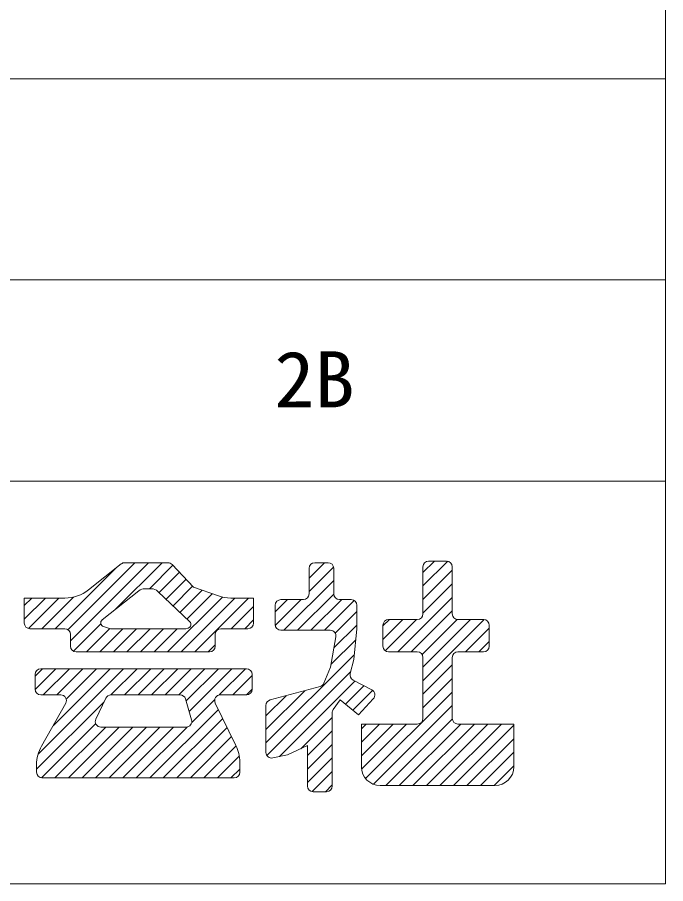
# Model space of a CAD drawing. Units: millimetres, scale not verified. Extents: x -190 to 190, y -305 to 303.
# Drawn here: x 93.4 to 190, y -304.8 to -175.6 of the extents above; entities that cross this region are included whole.
import ezdxf
from ezdxf.enums import TextEntityAlignment as Align

# ---------------------------------------------------------------- set-up
doc = ezdxf.new("R2010")
doc.units = ezdxf.units.MM
doc.header["$LTSCALE"] = 0.5
for name, color, linetype, lineweight in [('0-1_図面枠', 5, 'Continuous', 18), ('0-2_形状', 7, 'Continuous', 18), ('0-4_GREEN', 7, 'Continuous', 18)]:
    doc.layers.add(name, color=color, linetype=linetype, lineweight=lineweight)
doc.styles.add('ＭＳ ゴシック', font='')
doc.styles.get('ＭＳ ゴシック').set_extended_font_data('MS Gothic')

msp = doc.modelspace()

# ---------------------------------------------------------------- linework, layer by layer
at = {"layer": '0-1_図面枠'}
msp.add_lwpolyline([(-190.0007, -304.7643), (189.9993, -304.7643), (189.9993, 249.2357), (-190.0007, 249.2357)], close=True, dxfattribs=at)
at = {"layer": '0-2_形状'}
for p, q in [((-190.0007, -184.7643), (189.9993, -184.7643)), ((-190.0007, -214.7643), (189.9993, -214.7643)), ((-190.0007, -244.7643), (189.9993, -244.7643))]:
    msp.add_line(p, q, dxfattribs=at)
at = {"layer": '0-4_GREEN'}
for p, q in [((100.9549, -266.9009), (110.948, -256.9079)), ((101.3347, -268.5377), (112.9645, -256.9079)), ((107.9056, -263.9833), (114.9811, -256.9079)), ((109.4259, -256.9079), (115.8756, -256.9079)), ((136.8808, -259.2071), (139.1801, -256.9079)), ((139.706, -256.9079), (137.725, -256.9079)), ((153.8513, -258.3693), (155.5419, -256.6787)), ((153.8513, -260.3859), (157.54, -256.6972)), ((157.3644, -256.6787), (154.6954, -256.6787)), ((99.0775, -266.7618), (108.1654, -257.6739)), ((104.0171, -260.9614), (108.9015, -257.0904)), ((113.102, -260.8036), (116.6074, -257.2982)), ((136.8808, -261.2237), (140.531, -257.5735)), ((136.8808, -257.752), (136.8808, -261.5636)), ((140.5501, -261.5636), (140.5501, -257.752)), ((153.8513, -257.5229), (153.8513, -264.5426)), ((153.8513, -262.4025), (158.2085, -258.0452)), ((158.2085, -264.5426), (158.2085, -257.5229)), ((114.5477, -261.3745), (117.5835, -258.3387)), ((115.5809, -262.3578), (118.5596, -259.3791)), ((133.1302, -266.9909), (140.5501, -259.571)), ((112.4078, -260.8036), (113.3854, -260.8036)), ((116.6142, -263.3411), (119.5358, -260.4195)), ((153.8513, -264.4191), (158.2085, -260.0618)), ((94.4548, -265.3347), (97.6109, -262.1786)), ((94.4548, -263.3181), (95.5944, -262.1786)), ((95.0747, -266.7314), (99.6275, -262.1786)), ((97.0609, -266.7618), (101.7885, -262.0341)), ((106.0554, -265.4497), (111.5339, -261.1079)), ((114.3553, -261.1914), (119.1032, -265.7098)), ((115.8059, -270.1992), (123.9682, -262.0368)), ((117.6475, -264.3244), (120.9527, -261.0192)), ((117.8225, -270.1992), (125.8431, -262.1786)), ((118.6807, -265.3078), (122.4468, -261.5417)), ((119.839, -270.1992), (127.8596, -262.1786)), ((135.1468, -266.9909), (140.5504, -261.5872)), ((150.0877, -270.1992), (158.2085, -262.0784)), ((125.293, -266.7618), (128.625, -263.4298)), ((131.8356, -264.2524), (133.6802, -262.4077)), ((131.8356, -263.2519), (131.8356, -266.1468)), ((131.8434, -266.2612), (135.6968, -262.4077)), ((136.0367, -262.4077), (132.6797, -262.4077)), ((137.1633, -266.9909), (141.7465, -262.4077)), ((139.1799, -266.9909), (143.6185, -262.5524)), ((143.1459, -262.4077), (141.3943, -262.4077)), ((140.7754, -267.412), (143.9901, -264.1974)), ((152.1043, -270.1992), (158.2085, -264.095)), ((101.7865, -270.1025), (105.8595, -266.0295)), ((127.3096, -266.7618), (128.625, -265.4464)), ((147.8887, -268.3651), (150.8669, -265.3868)), ((147.8887, -266.3485), (148.8504, -265.3868)), ((148.2342, -270.0361), (152.8835, -265.3868)), ((153.0071, -265.3868), (148.7328, -265.3868)), ((153.7234, -270.5967), (158.9407, -265.3793)), ((153.8513, -272.4854), (160.9498, -265.3868)), ((153.8513, -274.502), (162.9613, -265.3919)), ((162.8683, -265.3868), (159.0527, -265.3868)), ((95.2989, -266.7618), (100.4905, -266.7618)), ((103.7064, -270.1992), (107.1836, -266.722)), ((105.723, -270.1992), (109.1604, -266.7618)), ((106.238, -266.4282), (107.3117, -266.7618)), ((107.3117, -266.7618), (118.5382, -266.7618)), ((107.7396, -270.1992), (111.177, -266.7618)), ((109.7561, -270.1992), (113.1935, -266.7618)), ((111.7727, -270.1992), (115.2101, -266.7618)), ((113.7893, -270.1992), (117.2267, -266.7618)), ((118.8822, -266.6549), (118.5382, -266.7618)), ((123.7359, -266.7618), (127.7808, -266.7618)), ((132.6797, -266.9909), (140.0449, -266.9909)), ((140.5926, -269.6114), (143.9901, -266.2139)), ((143.5314, -271.345), (143.9901, -266.7618)), ((147.8887, -266.231), (147.8887, -269.355)), ((160.1706, -270.1992), (163.7124, -266.6574)), ((163.7124, -269.355), (163.7124, -266.231)), ((101.3347, -267.6059), (101.3347, -269.355)), ((122.8917, -269.355), (122.8917, -267.6059)), ((140.1677, -272.0529), (143.8267, -268.3938)), ((121.8556, -270.1992), (122.8917, -269.1631)), ((162.1872, -270.1992), (163.7124, -268.6739)), ((102.1788, -270.1992), (122.0476, -270.1992)), ((130.4596, -283.7776), (143.6025, -270.6347)), ((148.7328, -270.1992), (153.0071, -270.1992)), ((153.8513, -271.0433), (153.8513, -280.1256)), ((158.2085, -280.1256), (158.2085, -271.0433)), ((159.0527, -270.1992), (162.8683, -270.1992)), ((143.5314, -271.345), (143.0044, -273.4516)), ((153.8513, -276.5186), (158.2085, -272.1613)), ((96.0601, -273.8123), (97.1525, -272.7199)), ((96.0601, -273.5641), (96.0601, -275.7715)), ((96.0619, -275.8271), (99.169, -272.7199)), ((96.514, -285.4579), (109.2519, -272.7199)), ((127.5515, -272.7199), (96.9043, -272.7199)), ((97.2899, -276.6157), (101.1856, -272.7199)), ((98.7356, -281.2197), (107.2354, -272.7199)), ((99.3065, -276.6157), (103.2022, -272.7199)), ((100.7027, -277.236), (105.2188, -272.7199)), ((107.3728, -276.6157), (111.2685, -272.7199)), ((109.3894, -276.6157), (113.2851, -272.7199)), ((111.406, -276.6157), (115.3017, -272.7199)), ((113.4225, -276.6157), (117.3183, -272.7199)), ((115.4391, -276.6157), (119.3349, -272.7199)), ((117.4557, -276.6157), (121.3514, -272.7199)), ((118.5646, -277.5233), (123.368, -272.7199)), ((119.013, -279.0915), (125.3846, -272.7199)), ((123.4873, -276.6338), (127.4012, -272.7199)), ((125.522, -276.6157), (128.3956, -273.7421)), ((128.3956, -275.7715), (128.3956, -273.5641)), ((130.5965, -285.6572), (143.0718, -273.1819)), ((132.4578, -285.8125), (143.7163, -274.554)), ((143.4303, -274.4036), (146.2242, -275.8729)), ((153.8513, -278.5351), (158.2085, -274.1779)), ((127.5386, -276.6157), (128.3956, -275.7586)), ((130.4596, -281.761), (136.2249, -275.9957)), ((142.2948, -277.9921), (145.0379, -275.249)), ((143.3951, -278.9084), (146.3497, -275.9538)), ((145.3073, -289.0957), (158.2085, -276.1944)), ((96.2894, -287.699), (106.3523, -277.6362)), ((96.9043, -276.6157), (99.8888, -276.6157)), ((106.6094, -277.0967), (105.1206, -280.2207)), ((107.3714, -276.6157), (117.6685, -276.6157)), ((119.3734, -280.3518), (118.4801, -277.2277)), ((119.3936, -280.7275), (122.8355, -277.2856)), ((123.6615, -276.6157), (127.5515, -276.6157)), ((130.4596, -279.7444), (133.461, -276.7431)), ((140.4767, -278.7919), (141.5093, -277.338)), ((100.6239, -277.8748), (97.0164, -284.2651)), ((113.1474, -288.9903), (123.3636, -278.774)), ((125.9906, -284.1553), (122.9029, -277.8301)), ((130.4596, -278.1832), (130.4596, -285.1963)), ((146.474, -289.9456), (158.2085, -278.211)), ((115.1639, -288.9903), (124.0251, -280.1291)), ((135.6446, -284.6424), (140.3208, -279.9661)), ((140.3208, -290.2086), (140.3208, -279.2807)), ((148.3, -290.1361), (158.2141, -280.2221)), ((97.0221, -288.9829), (105.1014, -280.9036)), ((99.0313, -288.9903), (106.5936, -281.428)), ((101.0479, -288.9903), (108.6102, -281.428)), ((103.0645, -288.9903), (110.6268, -281.428)), ((105.081, -288.9903), (112.6433, -281.428)), ((105.8827, -281.428), (118.5617, -281.428)), ((107.0976, -288.9903), (114.6599, -281.428)), ((109.1142, -288.9903), (116.6765, -281.428)), ((111.1308, -288.9903), (118.7054, -281.4157)), ((117.1805, -288.9903), (124.6866, -281.4842)), ((144.6781, -285.6918), (149.4001, -280.9697)), ((144.6781, -283.6752), (147.3835, -280.9697)), ((144.6781, -281.6586), (145.3669, -280.9697)), ((144.7015, -287.6849), (151.4167, -280.9697)), ((150.3166, -290.1361), (159.483, -280.9697)), ((152.3332, -290.1361), (161.4996, -280.9697)), ((154.3498, -290.1361), (163.5162, -280.9697)), ((156.3663, -290.1361), (165.5327, -280.9697)), ((158.3829, -290.1361), (167.3817, -281.1373)), ((119.1971, -288.9903), (125.3482, -282.8393)), ((136.6515, -285.652), (140.3208, -281.9827)), ((136.6515, -287.6686), (140.3208, -283.9993)), ((160.3995, -290.1361), (167.3817, -283.1539)), ((121.2137, -288.9903), (126.0095, -284.1945)), ((162.4161, -290.1361), (167.3817, -285.1705)), ((123.2303, -288.9903), (126.4897, -285.7309)), ((126.561, -288.1462), (126.561, -286.624)), ((136.6515, -289.6851), (140.3208, -286.0159)), ((96.2894, -287.0317), (96.2894, -288.1462)), ((125.2468, -288.9903), (126.561, -287.6762)), ((164.4327, -290.1361), (167.3817, -287.187)), ((97.1336, -288.9903), (125.7168, -288.9903)), ((137.3191, -291.0341), (140.3208, -288.0324)), ((139.317, -291.0528), (140.3208, -290.049)), ((147.4919, -290.1361), (164.5679, -290.1361)), ((137.4957, -291.0528), (139.4766, -291.0528))]:
    msp.add_line(p, q, dxfattribs=at)
for points in [[(116.4912, -257.1744), (119.6811, -260.5744), (123.3655, -261.863)], [(100.5217, -262.1786), (94.4548, -262.1786), (94.4548, -265.9176)], [(128.625, -265.9176), (128.625, -262.1786), (125.2234, -262.1786)], [(143.9671, -266.9909), (143.9901, -266.9909), (143.9901, -263.2519)], [(139.1027, -274.8619), (140.0915, -272.4908), (140.8766, -267.9798)], [(131.0891, -277.3668), (134.8169, -276.3865), (138.5494, -275.3505)], [(146.4497, -277.1947), (144.2194, -279.5947), (141.5093, -277.338)], [(153.0071, -280.9697), (144.6781, -280.9697), (144.6781, -287.3223)], [(167.3817, -287.3223), (167.3817, -280.9697), (159.0527, -280.9697)], [(131.4805, -286.0218), (133.6702, -285.5529), (136.6515, -284.1779), (136.6515, -290.2086)]]:
    msp.add_lwpolyline(points, dxfattribs=at)
for centre, radius, start, end in [((109.4259, -257.752), 0.8441, 90, 128.39742), ((115.8756, -257.752), 0.8441, 43.17355, 90), ((137.725, -257.752), 0.8441, 90, 180), ((139.706, -257.752), 0.8441, 0, 90), ((154.6954, -257.5229), 0.8441, 90, 180), ((157.3644, -257.5229), 0.8441, 0, 90), ((112.4078, -262.2105), 1.4069, 90, 128.39742), ((113.3854, -262.2105), 1.4069, 46.41835, 90), ((100.5217, -256.5509), 5.6277, 270, 308.39742), ((125.2234, -256.5509), 5.6277, 250.72316, 270), ((136.0367, -261.5636), 0.8441, 270, 0), ((141.3943, -261.5636), 0.8441, 180, 270), ((132.6797, -263.2519), 0.8441, 90, 180), ((143.1459, -263.2519), 0.8441, 0, 90), ((153.0071, -264.5426), 0.8441, 270, 0), ((159.0527, -264.5426), 0.8441, 180, 270), ((95.2989, -265.9176), 0.8441, 180, 270), ((106.4049, -265.8907), 0.5628, 128.39742, 252.74028), ((118.7152, -266.1175), 0.5628, 287.25972, 46.41835), ((127.7808, -265.9176), 0.8441, 270, 0), ((148.7328, -266.231), 0.8441, 90, 180), ((162.8683, -266.231), 0.8441, 0, 90), ((100.4905, -267.6059), 0.8441, 0, 90), ((123.7359, -267.6059), 0.8441, 90, 180), ((132.6797, -266.1468), 0.8441, 180, 270), ((140.0449, -267.8351), 0.8441, 350.12702, 90), ((102.1788, -269.355), 0.8441, 180, 270), ((122.0476, -269.355), 0.8441, 270, 0), ((148.7328, -269.355), 0.8441, 180, 270), ((162.8683, -269.355), 0.8441, 270, 0), ((153.0071, -271.0433), 0.8441, 0, 90), ((159.0527, -271.0433), 0.8441, 90, 180), ((96.9043, -273.5641), 0.8441, 90, 180), ((127.5515, -273.5641), 0.8441, 0, 90), ((143.8233, -273.6565), 0.8441, 165.95378, 242.25895), ((138.3236, -274.5371), 0.8441, 285.51317, 337.36507), ((96.9043, -275.7715), 0.8441, 180, 270), ((127.5515, -275.7715), 0.8441, 270, 0), ((145.8313, -276.6201), 0.8441, 317.09995, 62.25895), ((99.8888, -277.4598), 0.8441, 330.5544, 90), ((107.3714, -277.4598), 0.8441, 90, 154.5202), ((117.6685, -277.4598), 0.8441, 15.9566, 90), ((123.6615, -277.4598), 0.8441, 90, 206.02005), ((131.3038, -278.1832), 0.8441, 104.73314, 180), ((141.1649, -279.2807), 0.8441, 144.61752, 180), ((105.8827, -280.5839), 0.8441, 154.5202, 270), ((153.0071, -280.1256), 0.8441, 270, 0), ((159.0527, -280.1256), 0.8441, 180, 270), ((118.5617, -280.5839), 0.8441, 270, 15.9566), ((101.9171, -287.0317), 5.6277, 150.5544, 180), ((120.9333, -286.624), 5.6277, 0, 26.02005), ((131.3038, -285.1963), 0.8441, 180, 282.08606), ((147.4919, -287.3223), 2.8138, 180, 270), ((164.5679, -287.3223), 2.8138, 270, 0), ((97.1336, -288.1462), 0.8441, 180, 270), ((125.7168, -288.1462), 0.8441, 270, 0), ((137.4957, -290.2086), 0.8441, 180, 270), ((139.4766, -290.2086), 0.8441, 270, 0)]:
    msp.add_arc(centre, radius, start, end, dxfattribs=at)

# ---------------------------------------------------------------- texts
at = {"layer": '0-4_GREEN', "style": 'ＭＳ ゴシック', "width": 1.05}
msp.add_text('2B', height=8.363, dxfattribs=at).set_placement((131.7142, -236.2627), align=Align.BOTTOM_LEFT)

doc.saveas('drawing.dxf')
